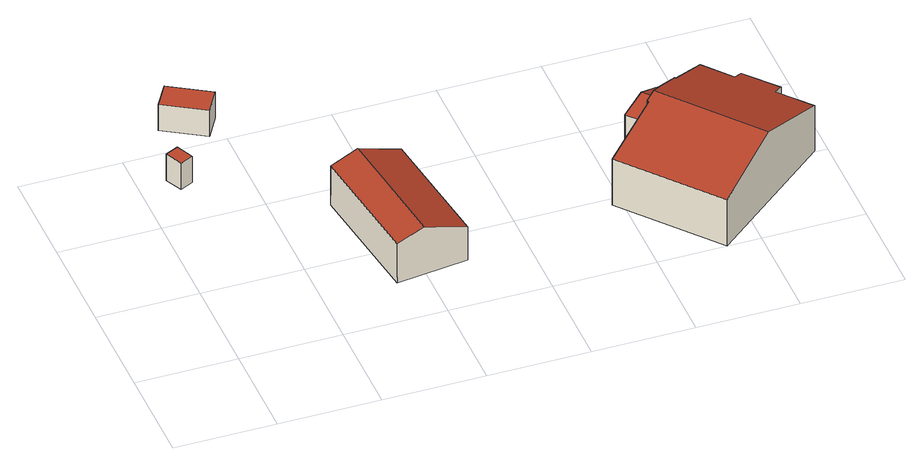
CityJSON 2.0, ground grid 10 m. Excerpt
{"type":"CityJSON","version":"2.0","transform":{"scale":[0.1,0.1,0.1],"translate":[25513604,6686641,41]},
"CityObjects":{
"building1":{"type":"Building","attributes":{"measuredHeight":3,"roofType":"1000","CODE":"220","REPAIRED":"no","GroundLevel":45.91,"LowestRoof":48.91,"HighestRoof":48.91,"BREC_BuildingHeightNN":48.91,"BREC_RoofNames":"flat","Integrate_LoD[1]":{"integrating_person":"vcdb_user","integration_date":"2016-10-28","matching_mode":1,"area_diff":0,"area_diff_filter":10,"overlap_DB_to_file":100,"overlap_file_to_DB":100,"overlap_filter":89}},"address":[{"CountryName":"Finland","LocalityName":"Helsinki"}],"geometry":[{"type":"Solid","lod":"2","boundaries":[[[[0,1,2,3]],[[4,5,6,7]],[[7,6,1,0]],[[6,5,2,1]],[[5,4,3,2]],[[4,7,0,3]]]],"semantics":{"surfaces":[{"type":"GroundSurface","ZMinASL":45.91,"ZMin":0,"Area":2.81},{"type":"RoofSurface","ZMax":3,"ZMinASL":48.91,"ZMin":3,"Area":2.81,"ZMaxASL":48.91,"RoofPitch":90,"RoofOrientation":-1},{"type":"WallSurface","ZMax":3,"Area":4.39,"ZMinASL":45.91,"ZMin":0,"ZMaxASL":48.91},{"type":"WallSurface","ZMax":3,"Area":5.76,"ZMinASL":45.91,"ZMin":0,"ZMaxASL":48.91}],"values":[[0,1,2,3,2,3]]}}]},
"building2":{"type":"Building","attributes":{"measuredHeight":3,"roofType":"1000","CODE":"220","REPAIRED":"no","GroundLevel":46.21,"LowestRoof":49.21,"HighestRoof":49.21,"BREC_BuildingHeightNN":49.21,"Integrate_LoD[1]":{"integrating_person":"vcdb_user","integration_date":"2016-10-28","matching_mode":1,"area_diff":0,"area_diff_filter":10,"overlap_DB_to_file":100,"overlap_file_to_DB":100,"overlap_filter":89},"BREC_RoofNames":"flat"},"address":[{"CountryName":"Finland","LocalityName":"Helsinki"}],"geometry":[{"type":"Solid","lod":"2","boundaries":[[[[8,9,10,11]],[[12,13,14,15]],[[15,14,9,8]],[[14,13,10,9]],[[13,12,11,10]],[[12,15,8,11]]]],"semantics":{"surfaces":[{"type":"GroundSurface","ZMinASL":46.21,"ZMin":0,"Area":12.47},{"type":"RoofSurface","ZMax":3,"ZMinASL":49.21,"ZMin":3,"Area":12.47,"ZMaxASL":49.21,"RoofPitch":90,"RoofOrientation":-1},{"type":"WallSurface","ZMax":3,"ZMinASL":46.21,"ZMin":0,"Area":13.96,"ZMaxASL":49.21},{"type":"WallSurface","ZMax":3,"Area":8.04,"ZMinASL":46.21,"ZMin":0,"ZMaxASL":49.21}],"values":[[0,1,2,3,2,3]]}}]},
"building3":{"type":"Building","attributes":{"measuredHeight":4.81,"roofType":"1000","Katuosoite":"Puroniityntie 329","C_KAYTTARK":"941","Rakennuksen_tila":"voimassa","REPAIRED":"no","LowestRoof":49.36,"HighestRoof":49.36,"BREC_BuildingHeightNN":49.36,"BREC_RoofNames":"flat","Kayttotarkoitus":"Ei käyttömerkintää kartalla","CODE":"121","Kerroksia":0,"GroundLevel":44.55,"RATU":61631,"TILA_KOODI":2,"KG_KRAKENN":5084532,"Kerrosala":0,"Valmistunut":"2099-01-01","Integrate_LoD[1]":{"integrating_person":"vcdb_user","integration_date":"2016-10-28","matching_mode":1,"area_diff":0,"area_diff_filter":10,"overlap_DB_to_file":100,"overlap_file_to_DB":100,"overlap_filter":89}},"address":[{"CountryName":"Finland","LocalityName":"Helsinki"}],"geometry":[{"type":"Solid","lod":"2","boundaries":[[[[16,17,18,19]],[[17,20,21,18]],[[22,16,19,23]],[[24,21,20,25]],[[25,20,17,16,22]],[[23,19,18,21,24]],[[23,24,25,22]]]],"semantics":{"surfaces":[{"type":"RoofSurface","ZMax":5.47,"ZMinASL":48.99,"ZMin":4.44,"Area":36.03,"ZMaxASL":50.02,"RoofPitch":68.77,"RoofOrientation":262.36},{"type":"RoofSurface","ZMax":5.47,"ZMinASL":48.3,"ZMin":3.75,"Area":60.42,"ZMaxASL":50.02,"RoofPitch":68.77,"RoofOrientation":82.36},{"type":"WallSurface","ZMax":4.44,"Area":56.51,"ZMinASL":44.55,"ZMin":0,"ZMaxASL":48.99},{"type":"WallSurface","ZMax":3.75,"Area":47.68,"ZMinASL":44.55,"ZMin":0,"ZMaxASL":48.3},{"type":"WallSurface","ZMax":5.47,"Area":33.51,"ZMinASL":44.55,"ZMin":0,"ZMaxASL":50.02},{"type":"GroundSurface","ZMinASL":44.55,"ZMin":0,"Area":89.9}],"values":[[0,1,2,3,4,4,5]]}}]},
"building4":{"type":"Building","attributes":{"measuredHeight":6.19,"roofType":"1000","Katuosoite":"Puroniityntie 329","C_KAYTTARK":"011","Rakennuksen_tila":"voimassa","REPAIRED":"no","LowestRoof":47.49,"HighestRoof":47.49,"BREC_BuildingHeightNN":47.49,"Tilavuus":702,"BREC_RoofNames":"flat","Kayttotarkoitus":"Ei käyttömerkintää kartalla","VTJ_PRT":"100718488F","CODE":"121","Kerroksia":1,"GroundLevel":41.3,"RATU":53210,"TILA_KOODI":2,"Kokonaisala":213,"KG_KRAKENN":2500210,"Kerrosala":182,"Valmistunut":"1993-06-01","Rakennusaine":"Puu","Integrate_LoD[1]":{"integrating_person":"vcdb_user","integration_date":"2016-10-28","matching_mode":1,"area_diff":0,"area_diff_filter":10,"overlap_DB_to_file":100,"overlap_file_to_DB":100,"overlap_filter":89}},"address":[{"CountryName":"Finland","LocalityName":"Helsinki"}],"geometry":[{"type":"Solid","lod":"2","boundaries":[[[[26,27,28,29,30,31]],[[32,33,34,35,36]],[[34,37,38,35]],[[27,39,40,41,42,43,44,45,46,47,28]],[[48,26,31,49]],[[34,47,46,37]],[[33,28,47,34]],[[32,29,28,33]],[[49,31,30,50]],[[51,45,44,52]],[[53,43,42,54]],[[54,42,41,55]],[[55,41,40,56]],[[52,44,43,53]],[[56,40,39,57]],[[48,49,50,58,59,51,52,53,54,55,56,57]],[[51,59,38,37,46,45]],[[59,58,36,35,38]],[[48,57,39,27,26]],[[58,50,30,29,32,36]]]],"semantics":{"surfaces":[{"type":"RoofSurface","ZMax":7.82,"ZMinASL":46.63,"ZMin":5.33,"Area":94.87,"ZMaxASL":49.12,"RoofPitch":71.94,"RoofOrientation":230.11},{"type":"RoofSurface","ZMax":5.91,"ZMinASL":46.17,"ZMin":4.87,"Area":5.73,"ZMaxASL":47.21,"RoofPitch":67.69,"RoofOrientation":230.11},{"type":"RoofSurface","ZMax":5.91,"ZMinASL":46.18,"ZMin":4.88,"Area":4.92,"ZMaxASL":47.21,"RoofPitch":67.69,"RoofOrientation":50.11},{"type":"RoofSurface","ZMax":7.82,"ZMinASL":46.07,"ZMin":4.77,"Area":107.45,"ZMaxASL":49.12,"RoofPitch":71.94,"RoofOrientation":50.11},{"type":"WallSurface","ZMax":5.33,"Area":62.81,"ZMinASL":41.3,"ZMin":0,"ZMaxASL":46.63},{"type":"WallSurface","ZMax":6.56,"Area":25.25,"ZMinASL":41.3,"ZMin":0,"ZMaxASL":47.86},{"type":"WallSurface","ZMax":5.17,"Area":6.12,"ZMinASL":41.3,"ZMin":0,"ZMaxASL":46.47},{"type":"WallSurface","ZMax":4.77,"Area":19.55,"ZMinASL":41.3,"ZMin":0,"ZMaxASL":46.07},{"type":"WallSurface","ZMax":5.15,"Area":5.71,"ZMinASL":41.3,"ZMin":0,"ZMaxASL":46.45},{"type":"WallSurface","ZMax":5.16,"Area":21.24,"ZMinASL":41.3,"ZMin":0,"ZMaxASL":46.46},{"type":"GroundSurface","ZMinASL":41.3,"ZMin":0,"Area":202.21},{"type":"WallSurface","ZMax":6.56,"Area":9.16,"ZMinASL":41.3,"ZMin":0,"ZMaxASL":47.86},{"type":"WallSurface","ZMax":5.91,"Area":27.21,"ZMinASL":41.3,"ZMin":0,"ZMaxASL":47.21},{"type":"WallSurface","ZMax":7.82,"Area":103.1,"ZMinASL":41.3,"ZMin":0,"ZMaxASL":49.12},{"type":"WallSurface","ZMax":7.44,"Area":12.27,"ZMinASL":41.3,"ZMin":0,"ZMaxASL":48.74}],"values":[[0,1,2,3,4,5,5,5,5,5,6,7,8,9,9,10,11,12,13,14]]}}]}
},
"vertices":[
[8,209,49],[21,215,49],[29,198,49],[16,192,49],[16,192,79],[29,198,79],[21,215,79],[8,209,79],
[39,298,52],[79,274,52],[65,251,52],[25,275,52],[25,275,82],[65,251,82],[79,274,82],[39,298,82],
[157,15,80],[184,18,90],[167,144,90],[140,141,80],[228,24,73],[211,150,73],[157,15,35],[140,141,35],[211,150,35],[228,24,35],
[467,0,56],[525,49,81],[449,141,81],[440,134,77],[441,132,77],[391,91,56],[440,134,52],[449,141,56],[459,150,62],[446,165,62],[425,151,52],[478,166,52],[468,179,52],[588,101,55],[562,133,54],[571,141,51],[544,172,51],[535,165,55],[512,192,55],[479,165,69],[478,166,69],[459,150,77],[467,0,3],[391,91,3],[441,132,3],[479,165,3],[512,192,3],[535,165,3],[544,172,3],[571,141,3],[562,133,3],[588,101,3],[425,151,3],[468,179,3]
]}
